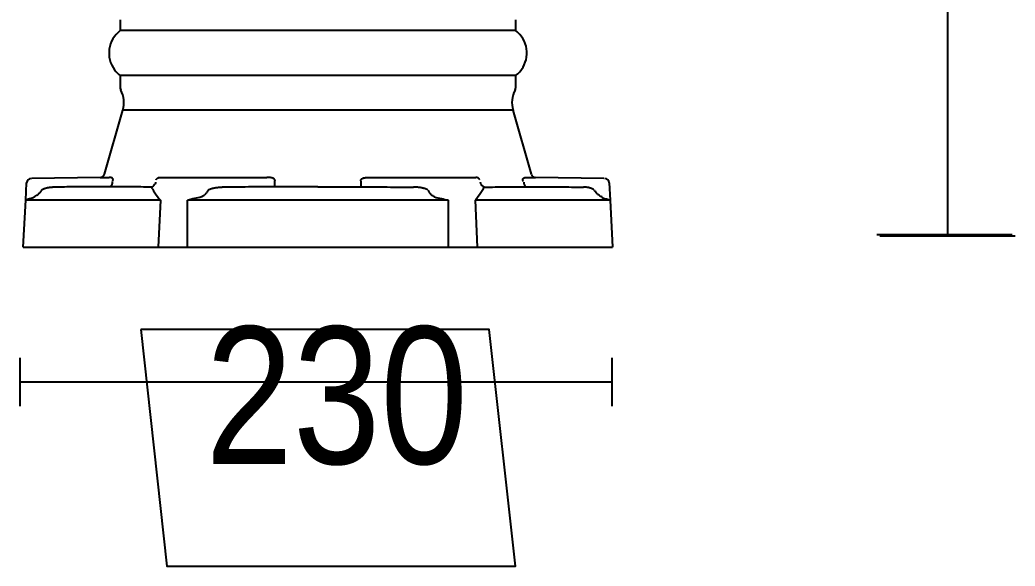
# Model space of a CAD drawing. Extents: x 0 to 64, y 0 to 337.
# Drawn here: x 0.3 to 59.2, y 0 to 32.4 of the extents above; entities that cross this region are included whole.
import ezdxf

# ---------------------------------------------------------------- set-up
doc = ezdxf.new("R2010")
doc.units = 0
doc.layers.add('LIVELLO_1', color=160, linetype='Continuous')
doc.styles.add('STD', font='txt')

# ---------------------------------------------------------------- blocks, each defined once
blk = doc.blocks.new('AI9-BLK1')
at = {"layer": 'LIVELLO_1', "color": 7}
for p, q in [((23.183, 9.004), (23.183, -148.892)), ((-25.767, -136.094), (-25.767, -136.721)), ((-2.374, -136.094), (-2.374, -136.721)), ((-2.374, -136.721), (-25.767, -136.721)), ((-2.374, -139.393), (-25.767, -139.393)), ((-25.767, -139.393), (-25.767, -140.126)), ((-2.374, -139.393), (-2.374, -140.126)), ((-26.698, -145.218), (-25.616, -141.434)), ((-2.524, -141.434), (-25.616, -141.434)), ((-1.441, -145.218), (-2.524, -141.434)), ((-26.951, -145.41), (-30.996, -145.479)), ((-26.951, -145.41), (-26.424, -145.41)), ((-23.404, -145.41), (-17.091, -145.41)), ((-11.05, -145.41), (-4.735, -145.41)), ((-1.715, -145.41), (-1.188, -145.41)), ((2.854, -145.479), (-1.188, -145.41)), ((-31.363, -146.76), (-31.308, -145.735)), ((-16.631, -145.66), (-16.631, -145.973)), ((-11.509, -145.973), (-11.509, -145.66)), ((3.169, -145.735), (3.224, -146.76)), ((-31.508, -149.549), (-31.363, -146.76)), ((-23.396, -146.76), (-31.363, -146.76)), ((-23.396, -146.76), (-23.522, -149.549)), ((-14.069, -146.76), (-21.789, -146.76)), ((-21.789, -149.549), (-21.789, -146.76)), ((-6.355, -146.76), (-14.069, -146.76)), ((-6.355, -146.76), (-6.355, -149.549)), ((-4.619, -149.549), (-4.742, -146.76)), ((3.224, -146.76), (-4.742, -146.76)), ((3.224, -146.76), (3.369, -149.549)), ((19.003, -148.789), (27.014, -148.789)), ((19.176, -148.878), (27.188, -148.878)), ((-31.508, -149.549), (-14.069, -149.549)), ((-14.069, -149.549), (3.369, -149.549)), ((-31.707, -156.096), (-31.707, -158.961)), ((3.331, -156.096), (3.331, -158.961)), ((3.331, -157.53), (-31.707, -157.53))]:
    blk.add_line(p, q, dxfattribs=at)
for points in [[(-23.877, -145.989), (-23.91, -145.989), (-23.939, -145.989)], [(-4.262, -145.989), (-4.232, -145.989), (-4.201, -145.989)]]:
    blk.add_lwpolyline(points, dxfattribs=at)
blk.add_lwpolyline([(-24.557, -154.419), (-23.009, -168.416), (-2.383, -168.416), (-3.93, -154.419)], close=True, dxfattribs=at)
for points, knots in [([(-25.767, -136.721), (-26.503, -137.271), (-26.653, -138.318), (-26.1, -139.055), (-26.005, -139.181), (-25.892, -139.297), (-25.767, -139.393)], [0, 0, 0, 0, 1, 1, 1, 2, 2, 2, 2]), ([(-2.374, -139.393), (-1.635, -138.838), (-1.486, -137.788), (-2.039, -137.051), (-2.134, -136.927), (-2.246, -136.815), (-2.374, -136.721)], [0, 0, 0, 0, 1, 1, 1, 2, 2, 2, 2]), ([(-26.234, -145.66), (-26.225, -145.644), (-26.217, -145.63), (-26.207, -145.616), (-26.203, -145.6), (-26.198, -145.587), (-26.196, -145.572), (-26.194, -145.561), (-26.196, -145.552), (-26.196, -145.54), (-26.196, -145.529), (-26.2, -145.518), (-26.203, -145.508), (-26.205, -145.506), (-26.207, -145.499), (-26.211, -145.495), (-26.213, -145.49), (-26.217, -145.484), (-26.22, -145.479), (-26.225, -145.476), (-26.229, -145.47), (-26.234, -145.465), (-26.236, -145.46), (-26.241, -145.458), (-26.248, -145.454), (-26.253, -145.451), (-26.257, -145.447), (-26.264, -145.445), (-26.267, -145.442), (-26.274, -145.438), (-26.28, -145.438), (-26.288, -145.431), (-26.298, -145.429), (-26.305, -145.426), (-26.318, -145.424), (-26.328, -145.419), (-26.337, -145.419), (-26.351, -145.414), (-26.362, -145.414), (-26.378, -145.414), (-26.394, -145.41), (-26.409, -145.41), (-26.424, -145.41)], [0, 0, 0, 0, 1, 1, 1, 2, 2, 2, 3, 3, 3, 4, 4, 4, 5, 5, 5, 6, 6, 6, 7, 7, 7, 8, 8, 8, 9, 9, 9, 10, 10, 10, 11, 11, 11, 12, 12, 12, 13, 13, 13, 14, 14, 14, 14]), ([(-23.646, -145.554), (-23.641, -145.541), (-23.634, -145.529), (-23.624, -145.518), (-23.617, -145.508), (-23.608, -145.499), (-23.599, -145.49), (-23.594, -145.479), (-23.585, -145.476), (-23.578, -145.47), (-23.57, -145.463), (-23.564, -145.458), (-23.557, -145.451), (-23.549, -145.451), (-23.544, -145.447), (-23.54, -145.445), (-23.535, -145.442), (-23.529, -145.438), (-23.526, -145.435), (-23.519, -145.431), (-23.511, -145.429), (-23.502, -145.426), (-23.493, -145.424), (-23.482, -145.419), (-23.475, -145.419), (-23.464, -145.417), (-23.453, -145.414), (-23.442, -145.414), (-23.431, -145.41), (-23.415, -145.41), (-23.404, -145.41)], [0, 0, 0, 0, 1, 1, 1, 2, 2, 2, 3, 3, 3, 4, 4, 4, 5, 5, 5, 6, 6, 6, 7, 7, 7, 8, 8, 8, 9, 9, 9, 10, 10, 10, 10]), ([(-16.631, -145.66), (-16.624, -145.644), (-16.613, -145.628), (-16.611, -145.612), (-16.607, -145.6), (-16.607, -145.582), (-16.613, -145.566), (-16.616, -145.554), (-16.624, -145.545), (-16.631, -145.536), (-16.637, -145.527), (-16.645, -145.518), (-16.653, -145.508), (-16.66, -145.506), (-16.669, -145.499), (-16.675, -145.495), (-16.684, -145.49), (-16.691, -145.484), (-16.699, -145.479), (-16.711, -145.476), (-16.72, -145.47), (-16.729, -145.465), (-16.74, -145.46), (-16.747, -145.458), (-16.758, -145.454), (-16.769, -145.451), (-16.78, -145.447), (-16.793, -145.445), (-16.802, -145.442), (-16.813, -145.438), (-16.824, -145.438), (-16.842, -145.431), (-16.859, -145.429), (-16.878, -145.426), (-16.893, -145.424), (-16.913, -145.419), (-16.93, -145.419), (-16.956, -145.414), (-16.982, -145.414), (-17.006, -145.414), (-17.037, -145.41), (-17.062, -145.41), (-17.091, -145.41)], [0, 0, 0, 0, 1, 1, 1, 2, 2, 2, 3, 3, 3, 4, 4, 4, 5, 5, 5, 6, 6, 6, 7, 7, 7, 8, 8, 8, 9, 9, 9, 10, 10, 10, 11, 11, 11, 12, 12, 12, 13, 13, 13, 14, 14, 14, 14]), ([(-11.509, -145.66), (-11.516, -145.644), (-11.526, -145.628), (-11.53, -145.612), (-11.532, -145.6), (-11.532, -145.582), (-11.526, -145.566), (-11.523, -145.554), (-11.516, -145.545), (-11.509, -145.536), (-11.503, -145.527), (-11.495, -145.518), (-11.486, -145.508), (-11.479, -145.506), (-11.47, -145.499), (-11.465, -145.495), (-11.457, -145.49), (-11.448, -145.484), (-11.441, -145.479), (-11.429, -145.476), (-11.42, -145.47), (-11.41, -145.465), (-11.401, -145.46), (-11.392, -145.458), (-11.381, -145.454), (-11.37, -145.451), (-11.361, -145.447), (-11.35, -145.445), (-11.337, -145.442), (-11.326, -145.438), (-11.316, -145.438), (-11.299, -145.431), (-11.281, -145.429), (-11.264, -145.426), (-11.246, -145.424), (-11.228, -145.419), (-11.21, -145.419), (-11.182, -145.414), (-11.157, -145.414), (-11.134, -145.414), (-11.104, -145.41), (-11.077, -145.41), (-11.05, -145.41)], [0, 0, 0, 0, 1, 1, 1, 2, 2, 2, 3, 3, 3, 4, 4, 4, 5, 5, 5, 6, 6, 6, 7, 7, 7, 8, 8, 8, 9, 9, 9, 10, 10, 10, 11, 11, 11, 12, 12, 12, 13, 13, 13, 14, 14, 14, 14]), ([(-4.494, -145.554), (-4.499, -145.541), (-4.506, -145.529), (-4.515, -145.518), (-4.522, -145.508), (-4.532, -145.499), (-4.541, -145.49), (-4.546, -145.479), (-4.555, -145.476), (-4.562, -145.47), (-4.57, -145.463), (-4.575, -145.458), (-4.582, -145.451), (-4.59, -145.451), (-4.595, -145.447), (-4.599, -145.445), (-4.604, -145.442), (-4.61, -145.438), (-4.614, -145.435), (-4.621, -145.431), (-4.63, -145.429), (-4.638, -145.426), (-4.648, -145.424), (-4.657, -145.419), (-4.664, -145.419), (-4.675, -145.417), (-4.687, -145.414), (-4.697, -145.414), (-4.711, -145.41), (-4.725, -145.41), (-4.735, -145.41)], [0, 0, 0, 0, 1, 1, 1, 2, 2, 2, 3, 3, 3, 4, 4, 4, 5, 5, 5, 6, 6, 6, 7, 7, 7, 8, 8, 8, 9, 9, 9, 10, 10, 10, 10]), ([(-1.904, -145.66), (-1.914, -145.644), (-1.923, -145.63), (-1.932, -145.616), (-1.937, -145.6), (-1.941, -145.587), (-1.943, -145.572), (-1.944, -145.561), (-1.944, -145.552), (-1.943, -145.54), (-1.943, -145.529), (-1.939, -145.518), (-1.935, -145.508), (-1.935, -145.506), (-1.932, -145.499), (-1.928, -145.495), (-1.926, -145.49), (-1.923, -145.484), (-1.919, -145.479), (-1.914, -145.476), (-1.912, -145.47), (-1.904, -145.465), (-1.903, -145.46), (-1.897, -145.458), (-1.892, -145.454), (-1.887, -145.451), (-1.883, -145.447), (-1.875, -145.445), (-1.872, -145.442), (-1.864, -145.438), (-1.859, -145.438), (-1.852, -145.431), (-1.841, -145.429), (-1.833, -145.426), (-1.821, -145.424), (-1.816, -145.419), (-1.803, -145.419), (-1.788, -145.414), (-1.777, -145.414), (-1.76, -145.414), (-1.744, -145.41), (-1.73, -145.41), (-1.715, -145.41)], [0, 0, 0, 0, 1, 1, 1, 2, 2, 2, 3, 3, 3, 4, 4, 4, 5, 5, 5, 6, 6, 6, 7, 7, 7, 8, 8, 8, 9, 9, 9, 10, 10, 10, 11, 11, 11, 12, 12, 12, 13, 13, 13, 14, 14, 14, 14]), ([(-30.417, -146.161), (-30.395, -146.144), (-30.371, -146.122), (-30.344, -146.106), (-30.32, -146.092), (-30.295, -146.083), (-30.272, -146.074), (-30.249, -146.064), (-30.232, -146.058), (-30.21, -146.051), (-30.19, -146.046), (-30.169, -146.041), (-30.15, -146.037), (-30.124, -146.032), (-30.102, -146.025), (-30.075, -146.016), (-30.051, -146.014), (-30.027, -146.01), (-30.004, -146.008), (-29.97, -146.002), (-29.933, -145.998), (-29.9, -145.996), (-29.859, -145.993), (-29.82, -145.993), (-29.782, -145.989)], [0, 0, 0, 0, 1, 1, 1, 2, 2, 2, 3, 3, 3, 4, 4, 4, 5, 5, 5, 6, 6, 6, 7, 7, 7, 8, 8, 8, 8]), ([(-26.378, -145.973), (-26.597, -145.97), (-26.815, -145.97), (-27.031, -145.973), (-27.031, -145.973), (-27.712, -145.973), (-27.712, -145.973), (-28.021, -145.973), (-28.332, -145.98), (-28.64, -145.98), (-29.022, -145.982), (-29.402, -145.985), (-29.782, -145.989)], [0, 0, 0, 0, 1, 1, 1, 2, 2, 2, 3, 3, 3, 4, 4, 4, 4]), ([(-26.246, -145.692), (-26.248, -145.717), (-26.25, -145.746), (-26.253, -145.77), (-26.257, -145.797), (-26.264, -145.822), (-26.274, -145.843), (-26.284, -145.87), (-26.298, -145.893), (-26.313, -145.913), (-26.333, -145.934), (-26.356, -145.955), (-26.378, -145.973)], [0, 0, 0, 0, 1, 1, 1, 2, 2, 2, 3, 3, 3, 4, 4, 4, 4]), ([(-23.939, -145.989), (-24.346, -145.982), (-24.754, -145.98), (-25.16, -145.976), (-25.566, -145.973), (-25.972, -145.973), (-26.378, -145.973)], [0, 0, 0, 0, 1, 1, 1, 2, 2, 2, 2]), ([(-23.698, -145.788), (-23.722, -145.824), (-23.746, -145.858), (-23.775, -145.891), (-23.808, -145.925), (-23.849, -145.955), (-23.886, -145.982)], [0, 0, 0, 0, 1, 1, 1, 2, 2, 2, 2]), ([(-23.87, -146.092), (-23.872, -146.078), (-23.875, -146.058), (-23.875, -146.044), (-23.879, -146.028), (-23.879, -146.008), (-23.877, -145.989)], [0, 0, 0, 0, 1, 1, 1, 2, 2, 2, 2]), ([(-23.673, -145.692), (-23.679, -145.706), (-23.682, -145.724), (-23.688, -145.74), (-23.691, -145.755), (-23.693, -145.77), (-23.698, -145.788)], [0, 0, 0, 0, 1, 1, 1, 2, 2, 2, 2]), ([(-20.573, -146.161), (-20.539, -146.14), (-20.509, -146.122), (-20.473, -146.106), (-20.444, -146.092), (-20.412, -146.079), (-20.377, -146.071), (-20.351, -146.064), (-20.326, -146.058), (-20.301, -146.051), (-20.273, -146.046), (-20.246, -146.041), (-20.221, -146.037), (-20.188, -146.032), (-20.157, -146.025), (-20.122, -146.016), (-20.089, -146.014), (-20.056, -146.01), (-20.022, -146.008), (-19.976, -146.002), (-19.929, -145.998), (-19.882, -145.996), (-19.831, -145.993), (-19.778, -145.993), (-19.728, -145.989)], [0, 0, 0, 0, 1, 1, 1, 2, 2, 2, 3, 3, 3, 4, 4, 4, 5, 5, 5, 6, 6, 6, 7, 7, 7, 8, 8, 8, 8]), ([(-16.631, -145.973), (-17.147, -145.976), (-17.662, -145.98), (-18.179, -145.982), (-18.694, -145.982), (-19.209, -145.989), (-19.728, -145.989)], [0, 0, 0, 0, 1, 1, 1, 2, 2, 2, 2]), ([(-14.069, -145.97), (-14.069, -145.97), (-14.069, -145.97), (-14.069, -145.97), (-14.069, -145.97), (-14.071, -145.97), (-14.071, -145.97), (-14.071, -145.97), (-14.073, -145.97), (-14.073, -145.97), (-14.073, -145.97), (-14.076, -145.97), (-14.076, -145.97), (-14.076, -145.97), (-14.081, -145.97), (-14.081, -145.97), (-14.081, -145.97), (-14.083, -145.97), (-14.083, -145.97), (-14.083, -145.97), (-14.086, -145.97), (-14.086, -145.97), (-14.086, -145.97), (-14.088, -145.97), (-14.088, -145.97), (-14.088, -145.97), (-14.092, -145.97), (-14.092, -145.97), (-14.092, -145.97), (-14.099, -145.97), (-14.099, -145.97), (-14.099, -145.97), (-14.104, -145.97), (-14.104, -145.97), (-14.104, -145.97), (-14.107, -145.97), (-14.107, -145.97), (-14.107, -145.97), (-14.115, -145.97), (-14.115, -145.97), (-14.115, -145.97), (-14.119, -145.97), (-14.119, -145.97), (-14.119, -145.97), (-14.124, -145.97), (-14.124, -145.97), (-14.124, -145.97), (-14.13, -145.97), (-14.13, -145.97), (-14.13, -145.97), (-14.139, -145.97), (-14.139, -145.97), (-14.139, -145.97), (-14.144, -145.97), (-14.144, -145.97), (-14.144, -145.97), (-14.151, -145.97), (-14.151, -145.97), (-14.151, -145.97), (-14.159, -145.97), (-14.159, -145.97), (-14.159, -145.97), (-14.164, -145.97), (-14.164, -145.97), (-14.164, -145.97), (-14.173, -145.97), (-14.173, -145.97), (-14.173, -145.97), (-14.182, -145.97), (-14.182, -145.97), (-14.182, -145.97), (-14.191, -145.97), (-14.191, -145.97), (-14.191, -145.97), (-14.199, -145.97), (-14.199, -145.97), (-14.199, -145.97), (-14.206, -145.97), (-14.206, -145.97), (-14.206, -145.97), (-14.215, -145.97), (-14.215, -145.97), (-14.215, -145.97), (-14.224, -145.97), (-14.224, -145.97), (-14.224, -145.97), (-14.235, -145.97), (-14.235, -145.97), (-14.235, -145.97), (-14.244, -145.97), (-14.244, -145.97), (-14.244, -145.97), (-14.253, -145.97), (-14.253, -145.97), (-14.253, -145.97), (-14.262, -145.97), (-14.262, -145.97), (-14.262, -145.97), (-14.275, -145.97), (-14.275, -145.97), (-14.275, -145.97), (-14.284, -145.97), (-14.284, -145.97), (-14.284, -145.97), (-14.293, -145.97), (-14.293, -145.97), (-14.293, -145.97), (-14.306, -145.97), (-14.306, -145.97), (-14.306, -145.97), (-14.317, -145.97), (-14.317, -145.97), (-14.317, -145.97), (-14.328, -145.97), (-14.328, -145.97), (-14.328, -145.97), (-14.337, -145.97), (-14.337, -145.97), (-14.337, -145.97), (-14.348, -145.97), (-14.348, -145.97), (-14.348, -145.97), (-14.361, -145.97), (-14.361, -145.97), (-14.361, -145.97), (-14.37, -145.97), (-14.37, -145.97), (-14.37, -145.97), (-14.38, -145.97), (-14.38, -145.97), (-14.38, -145.97), (-14.394, -145.97), (-14.394, -145.97), (-14.394, -145.97), (-14.404, -145.97), (-14.404, -145.97), (-14.404, -145.97), (-14.417, -145.97), (-14.417, -145.97), (-14.417, -145.97), (-14.428, -145.97), (-14.428, -145.97), (-14.428, -145.97), (-14.441, -145.97), (-14.441, -145.97), (-14.441, -145.97), (-14.451, -145.97), (-14.451, -145.97), (-14.451, -145.97), (-14.466, -145.97), (-14.466, -145.97), (-14.466, -145.97), (-14.475, -145.97), (-14.475, -145.97), (-14.475, -145.97), (-14.488, -145.97), (-14.488, -145.97), (-14.488, -145.97), (-14.499, -145.97), (-14.499, -145.97), (-14.499, -145.97), (-14.51, -145.97), (-14.51, -145.97), (-14.51, -145.97), (-14.522, -145.97), (-14.522, -145.97), (-14.522, -145.97), (-14.536, -145.97), (-14.536, -145.97), (-14.536, -145.97), (-14.548, -145.97), (-14.548, -145.97), (-14.548, -145.97), (-14.561, -145.97), (-14.561, -145.97), (-14.561, -145.97), (-14.571, -145.97), (-14.571, -145.97), (-14.571, -145.97), (-14.583, -145.97), (-14.583, -145.97), (-14.583, -145.97), (-14.621, -145.97), (-14.621, -145.97), (-14.621, -145.97), (-14.659, -145.97), (-14.659, -145.97), (-14.659, -145.97), (-14.696, -145.97), (-14.696, -145.97), (-14.696, -145.97), (-14.732, -145.97), (-14.732, -145.97), (-14.732, -145.97), (-14.768, -145.97), (-14.768, -145.97), (-14.781, -145.97), (-14.792, -145.973), (-14.805, -145.973), (-14.805, -145.973), (-14.841, -145.973), (-14.841, -145.973), (-14.841, -145.973), (-14.878, -145.973), (-14.878, -145.973), (-14.878, -145.973), (-14.914, -145.973), (-14.914, -145.973), (-14.914, -145.973), (-14.946, -145.973), (-14.946, -145.973), (-14.946, -145.973), (-14.983, -145.973), (-14.983, -145.973), (-14.983, -145.973), (-15.019, -145.973), (-15.019, -145.973), (-15.019, -145.973), (-15.054, -145.973), (-15.054, -145.973), (-15.054, -145.973), (-15.088, -145.973), (-15.088, -145.973), (-15.088, -145.973), (-15.125, -145.973), (-15.125, -145.973), (-15.125, -145.973), (-15.161, -145.973), (-15.161, -145.973), (-15.161, -145.973), (-15.194, -145.973), (-15.194, -145.973), (-15.194, -145.973), (-15.232, -145.973), (-15.232, -145.973), (-15.232, -145.973), (-15.267, -145.973), (-15.267, -145.973), (-15.267, -145.973), (-15.303, -145.973), (-15.303, -145.973), (-15.303, -145.973), (-15.34, -145.973), (-15.34, -145.973), (-15.34, -145.973), (-15.374, -145.973), (-15.374, -145.973), (-15.374, -145.973), (-15.411, -145.973), (-15.411, -145.973), (-15.411, -145.973), (-15.449, -145.973), (-15.449, -145.973), (-15.449, -145.973), (-15.485, -145.973), (-15.485, -145.973), (-15.485, -145.973), (-15.523, -145.973), (-15.523, -145.973), (-15.523, -145.973), (-15.543, -145.973), (-15.543, -145.973), (-15.543, -145.973), (-15.563, -145.973), (-15.563, -145.973), (-15.563, -145.973), (-15.583, -145.973), (-15.583, -145.973), (-15.583, -145.973), (-15.605, -145.973), (-15.605, -145.973), (-15.605, -145.973), (-15.623, -145.973), (-15.623, -145.973), (-15.623, -145.973), (-15.647, -145.973), (-15.647, -145.973), (-15.647, -145.973), (-15.665, -145.973), (-15.665, -145.973), (-15.665, -145.973), (-15.687, -145.973), (-15.687, -145.973), (-15.687, -145.973), (-15.707, -145.973), (-15.707, -145.973), (-15.707, -145.973), (-15.729, -145.973), (-15.729, -145.973), (-15.729, -145.973), (-15.749, -145.973), (-15.749, -145.973), (-15.749, -145.973), (-15.77, -145.973), (-15.77, -145.973), (-15.77, -145.973), (-15.791, -145.973), (-15.791, -145.973), (-15.791, -145.973), (-15.81, -145.973), (-15.81, -145.973), (-15.81, -145.973), (-15.833, -145.973), (-15.833, -145.973), (-15.833, -145.973), (-15.854, -145.973), (-15.854, -145.973), (-15.854, -145.973), (-15.874, -145.973), (-15.874, -145.973), (-15.874, -145.973), (-15.894, -145.973), (-15.894, -145.973), (-15.894, -145.973), (-15.916, -145.973), (-15.916, -145.973), (-15.916, -145.973), (-15.934, -145.973), (-15.934, -145.973), (-15.934, -145.973), (-15.958, -145.973), (-15.958, -145.973), (-15.958, -145.973), (-15.978, -145.973), (-15.978, -145.973), (-15.978, -145.973), (-15.998, -145.973), (-15.998, -145.973), (-15.998, -145.973), (-16.018, -145.973), (-16.018, -145.973), (-16.018, -145.973), (-16.038, -145.973), (-16.038, -145.973), (-16.038, -145.973), (-16.058, -145.973), (-16.058, -145.973), (-16.058, -145.973), (-16.079, -145.973), (-16.079, -145.973), (-16.079, -145.973), (-16.098, -145.973), (-16.098, -145.973), (-16.098, -145.973), (-16.118, -145.973), (-16.118, -145.973), (-16.118, -145.973), (-16.136, -145.973), (-16.136, -145.973), (-16.136, -145.973), (-16.158, -145.973), (-16.158, -145.973), (-16.158, -145.973), (-16.176, -145.973), (-16.176, -145.973), (-16.176, -145.973), (-16.196, -145.973), (-16.196, -145.973), (-16.196, -145.973), (-16.215, -145.973), (-16.215, -145.973), (-16.215, -145.973), (-16.232, -145.973), (-16.232, -145.973), (-16.232, -145.973), (-16.253, -145.973), (-16.253, -145.973), (-16.253, -145.973), (-16.269, -145.973), (-16.269, -145.973), (-16.269, -145.973), (-16.289, -145.973), (-16.289, -145.973), (-16.289, -145.973), (-16.307, -145.973), (-16.307, -145.973), (-16.307, -145.973), (-16.324, -145.973), (-16.324, -145.973), (-16.324, -145.973), (-16.342, -145.973), (-16.342, -145.973), (-16.342, -145.973), (-16.36, -145.973), (-16.36, -145.973), (-16.36, -145.973), (-16.376, -145.973), (-16.376, -145.973), (-16.376, -145.973), (-16.395, -145.973), (-16.395, -145.973), (-16.395, -145.973), (-16.409, -145.973), (-16.409, -145.973), (-16.409, -145.973), (-16.425, -145.973), (-16.425, -145.973), (-16.425, -145.973), (-16.442, -145.973), (-16.442, -145.973), (-16.442, -145.973), (-16.456, -145.973), (-16.456, -145.973), (-16.456, -145.973), (-16.473, -145.973), (-16.473, -145.973), (-16.473, -145.973), (-16.489, -145.973), (-16.489, -145.973), (-16.489, -145.973), (-16.501, -145.973), (-16.501, -145.973), (-16.501, -145.973), (-16.517, -145.973), (-16.517, -145.973), (-16.517, -145.973), (-16.531, -145.973), (-16.531, -145.973), (-16.531, -145.973), (-16.546, -145.973), (-16.546, -145.973), (-16.546, -145.973), (-16.558, -145.973), (-16.558, -145.973), (-16.558, -145.973), (-16.571, -145.973), (-16.571, -145.973), (-16.571, -145.973), (-16.586, -145.973), (-16.586, -145.973), (-16.586, -145.973), (-16.597, -145.973), (-16.597, -145.973), (-16.597, -145.973), (-16.607, -145.973), (-16.607, -145.973), (-16.607, -145.973), (-16.618, -145.973), (-16.618, -145.973), (-16.618, -145.973), (-16.631, -145.973), (-16.631, -145.973)], [0, 0, 0, 0, 1, 1, 1, 2, 2, 2, 3, 3, 3, 4, 4, 4, 5, 5, 5, 6, 6, 6, 7, 7, 7, 8, 8, 8, 9, 9, 9, 10, 10, 10, 11, 11, 11, 12, 12, 12, 13, 13, 13, 14, 14, 14, 15, 15, 15, 16, 16, 16, 17, 17, 17, 18, 18, 18, 19, 19, 19, 20, 20, 20, 21, 21, 21, 22, 22, 22, 23, 23, 23, 24, 24, 24, 25, 25, 25, 26, 26, 26, 27, 27, 27, 28, 28, 28, 29, 29, 29, 30, 30, 30, 31, 31, 31, 32, 32, 32, 33, 33, 33, 34, 34, 34, 35, 35, 35, 36, 36, 36, 37, 37, 37, 38, 38, 38, 39, 39, 39, 40, 40, 40, 41, 41, 41, 42, 42, 42, 43, 43, 43, 44, 44, 44, 45, 45, 45, 46, 46, 46, 47, 47, 47, 48, 48, 48, 49, 49, 49, 50, 50, 50, 51, 51, 51, 52, 52, 52, 53, 53, 53, 54, 54, 54, 55, 55, 55, 56, 56, 56, 57, 57, 57, 58, 58, 58, 59, 59, 59, 60, 60, 60, 61, 61, 61, 62, 62, 62, 63, 63, 63, 64, 64, 64, 65, 65, 65, 66, 66, 66, 67, 67, 67, 68, 68, 68, 69, 69, 69, 70, 70, 70, 71, 71, 71, 72, 72, 72, 73, 73, 73, 74, 74, 74, 75, 75, 75, 76, 76, 76, 77, 77, 77, 78, 78, 78, 79, 79, 79, 80, 80, 80, 81, 81, 81, 82, 82, 82, 83, 83, 83, 84, 84, 84, 85, 85, 85, 86, 86, 86, 87, 87, 87, 88, 88, 88, 89, 89, 89, 90, 90, 90, 91, 91, 91, 92, 92, 92, 93, 93, 93, 94, 94, 94, 95, 95, 95, 96, 96, 96, 97, 97, 97, 98, 98, 98, 99, 99, 99, 100, 100, 100, 101, 101, 101, 102, 102, 102, 103, 103, 103, 104, 104, 104, 105, 105, 105, 106, 106, 106, 107, 107, 107, 108, 108, 108, 109, 109, 109, 110, 110, 110, 111, 111, 111, 112, 112, 112, 113, 113, 113, 114, 114, 114, 115, 115, 115, 116, 116, 116, 117, 117, 117, 118, 118, 118, 119, 119, 119, 120, 120, 120, 121, 121, 121, 122, 122, 122, 123, 123, 123, 124, 124, 124, 125, 125, 125, 126, 126, 126, 127, 127, 127, 128, 128, 128, 129, 129, 129, 130, 130, 130, 131, 131, 131, 132, 132, 132, 133, 133, 133, 134, 134, 134, 135, 135, 135, 136, 136, 136, 137, 137, 137, 138, 138, 138, 139, 139, 139, 140, 140, 140, 141, 141, 141, 142, 142, 142, 143, 143, 143, 144, 144, 144, 145, 145, 145, 146, 146, 146, 147, 147, 147, 147]), ([(-14.069, -145.97), (-14.069, -145.97), (-14.069, -145.97), (-14.069, -145.97), (-14.069, -145.97), (-14.068, -145.97), (-14.068, -145.97), (-14.068, -145.97), (-14.066, -145.97), (-14.066, -145.97), (-14.066, -145.97), (-14.062, -145.97), (-14.062, -145.97), (-14.062, -145.97), (-14.06, -145.97), (-14.06, -145.97), (-14.06, -145.97), (-14.059, -145.97), (-14.059, -145.97), (-14.059, -145.97), (-14.053, -145.97), (-14.053, -145.97), (-14.053, -145.97), (-14.052, -145.97), (-14.052, -145.97), (-14.052, -145.97), (-14.048, -145.97), (-14.048, -145.97), (-14.048, -145.97), (-14.043, -145.97), (-14.043, -145.97), (-14.043, -145.97), (-14.038, -145.97), (-14.038, -145.97), (-14.038, -145.97), (-14.031, -145.97), (-14.031, -145.97), (-14.031, -145.97), (-14.028, -145.97), (-14.028, -145.97), (-14.028, -145.97), (-14.021, -145.97), (-14.021, -145.97), (-14.021, -145.97), (-14.015, -145.97), (-14.015, -145.97), (-14.015, -145.97), (-14.01, -145.97), (-14.01, -145.97), (-14.01, -145.97), (-14, -145.97), (-14, -145.97), (-14, -145.97), (-13.995, -145.97), (-13.995, -145.97), (-13.995, -145.97), (-13.991, -145.97), (-13.991, -145.97), (-13.991, -145.97), (-13.982, -145.97), (-13.982, -145.97), (-13.982, -145.97), (-13.977, -145.97), (-13.977, -145.97), (-13.977, -145.97), (-13.966, -145.97), (-13.966, -145.97), (-13.966, -145.97), (-13.957, -145.97), (-13.957, -145.97), (-13.957, -145.97), (-13.95, -145.97), (-13.95, -145.97), (-13.95, -145.97), (-13.941, -145.97), (-13.941, -145.97), (-13.941, -145.97), (-13.934, -145.97), (-13.934, -145.97), (-13.934, -145.97), (-13.924, -145.97), (-13.924, -145.97), (-13.924, -145.97), (-13.915, -145.97), (-13.915, -145.97), (-13.915, -145.97), (-13.908, -145.97), (-13.908, -145.97), (-13.908, -145.97), (-13.895, -145.97), (-13.895, -145.97), (-13.895, -145.97), (-13.885, -145.97), (-13.885, -145.97), (-13.885, -145.97), (-13.877, -145.97), (-13.877, -145.97), (-13.877, -145.97), (-13.864, -145.97), (-13.864, -145.97), (-13.864, -145.97), (-13.855, -145.97), (-13.855, -145.97), (-13.855, -145.97), (-13.845, -145.97), (-13.845, -145.97), (-13.845, -145.97), (-13.833, -145.97), (-13.833, -145.97), (-13.833, -145.97), (-13.822, -145.97), (-13.822, -145.97), (-13.822, -145.97), (-13.813, -145.97), (-13.813, -145.97), (-13.813, -145.97), (-13.802, -145.97), (-13.802, -145.97), (-13.802, -145.97), (-13.795, -145.97), (-13.795, -145.97), (-13.795, -145.97), (-13.782, -145.97), (-13.782, -145.97), (-13.782, -145.97), (-13.769, -145.97), (-13.769, -145.97), (-13.769, -145.97), (-13.759, -145.97), (-13.759, -145.97), (-13.759, -145.97), (-13.746, -145.97), (-13.746, -145.97), (-13.746, -145.97), (-13.736, -145.97), (-13.736, -145.97), (-13.736, -145.97), (-13.724, -145.97), (-13.724, -145.97), (-13.724, -145.97), (-13.713, -145.97), (-13.713, -145.97), (-13.713, -145.97), (-13.698, -145.97), (-13.698, -145.97), (-13.698, -145.97), (-13.687, -145.97), (-13.687, -145.97), (-13.687, -145.97), (-13.675, -145.97), (-13.675, -145.97), (-13.675, -145.97), (-13.664, -145.97), (-13.664, -145.97), (-13.664, -145.97), (-13.651, -145.97), (-13.651, -145.97), (-13.651, -145.97), (-13.64, -145.97), (-13.64, -145.97), (-13.64, -145.97), (-13.63, -145.97), (-13.63, -145.97), (-13.63, -145.97), (-13.616, -145.97), (-13.616, -145.97), (-13.616, -145.97), (-13.606, -145.97), (-13.606, -145.97), (-13.606, -145.97), (-13.593, -145.97), (-13.593, -145.97), (-13.593, -145.97), (-13.578, -145.97), (-13.578, -145.97), (-13.578, -145.97), (-13.567, -145.97), (-13.567, -145.97), (-13.567, -145.97), (-13.557, -145.97), (-13.557, -145.97), (-13.557, -145.97), (-13.519, -145.97), (-13.519, -145.97), (-13.519, -145.97), (-13.48, -145.97), (-13.48, -145.97), (-13.48, -145.97), (-13.444, -145.97), (-13.444, -145.97), (-13.444, -145.97), (-13.408, -145.97), (-13.408, -145.97), (-13.408, -145.97), (-13.371, -145.97), (-13.371, -145.97), (-13.358, -145.97), (-13.347, -145.973), (-13.336, -145.973), (-13.336, -145.973), (-13.298, -145.973), (-13.298, -145.973), (-13.298, -145.973), (-13.264, -145.973), (-13.264, -145.973), (-13.264, -145.973), (-13.226, -145.973), (-13.226, -145.973), (-13.226, -145.973), (-13.193, -145.973), (-13.193, -145.973), (-13.193, -145.973), (-13.158, -145.973), (-13.158, -145.973), (-13.158, -145.973), (-13.12, -145.973), (-13.12, -145.973), (-13.12, -145.973), (-13.085, -145.973), (-13.085, -145.973), (-13.085, -145.973), (-13.051, -145.973), (-13.051, -145.973), (-13.051, -145.973), (-13.016, -145.973), (-13.016, -145.973), (-13.016, -145.973), (-12.978, -145.973), (-12.978, -145.973), (-12.978, -145.973), (-12.946, -145.973), (-12.946, -145.973), (-12.946, -145.973), (-12.909, -145.973), (-12.909, -145.973), (-12.909, -145.973), (-12.873, -145.973), (-12.873, -145.973), (-12.873, -145.973), (-12.838, -145.973), (-12.838, -145.973), (-12.838, -145.973), (-12.8, -145.973), (-12.8, -145.973), (-12.8, -145.973), (-12.765, -145.973), (-12.765, -145.973), (-12.765, -145.973), (-12.729, -145.973), (-12.729, -145.973), (-12.729, -145.973), (-12.691, -145.973), (-12.691, -145.973), (-12.691, -145.973), (-12.654, -145.973), (-12.654, -145.973), (-12.654, -145.973), (-12.618, -145.973), (-12.618, -145.973), (-12.618, -145.973), (-12.596, -145.973), (-12.596, -145.973), (-12.596, -145.973), (-12.576, -145.973), (-12.576, -145.973), (-12.576, -145.973), (-12.558, -145.973), (-12.558, -145.973), (-12.558, -145.973), (-12.534, -145.973), (-12.534, -145.973), (-12.534, -145.973), (-12.516, -145.973), (-12.516, -145.973), (-12.516, -145.973), (-12.495, -145.973), (-12.495, -145.973), (-12.495, -145.973), (-12.474, -145.973), (-12.474, -145.973), (-12.474, -145.973), (-12.455, -145.973), (-12.455, -145.973), (-12.455, -145.973), (-12.432, -145.973), (-12.432, -145.973), (-12.432, -145.973), (-12.41, -145.973), (-12.41, -145.973), (-12.41, -145.973), (-12.39, -145.973), (-12.39, -145.973), (-12.39, -145.973), (-12.368, -145.973), (-12.368, -145.973), (-12.368, -145.973), (-12.349, -145.973), (-12.349, -145.973), (-12.349, -145.973), (-12.328, -145.973), (-12.328, -145.973), (-12.328, -145.973), (-12.307, -145.973), (-12.307, -145.973), (-12.307, -145.973), (-12.287, -145.973), (-12.287, -145.973), (-12.287, -145.973), (-12.265, -145.973), (-12.265, -145.973), (-12.265, -145.973), (-12.247, -145.973), (-12.247, -145.973), (-12.247, -145.973), (-12.225, -145.973), (-12.225, -145.973), (-12.225, -145.973), (-12.205, -145.973), (-12.205, -145.973), (-12.205, -145.973), (-12.183, -145.973), (-12.183, -145.973), (-12.183, -145.973), (-12.163, -145.973), (-12.163, -145.973), (-12.163, -145.973), (-12.143, -145.973), (-12.143, -145.973), (-12.143, -145.973), (-12.121, -145.973), (-12.121, -145.973), (-12.121, -145.973), (-12.101, -145.973), (-12.101, -145.973), (-12.101, -145.973), (-12.083, -145.973), (-12.083, -145.973), (-12.083, -145.973), (-12.063, -145.973), (-12.063, -145.973), (-12.063, -145.973), (-12.041, -145.973), (-12.041, -145.973), (-12.041, -145.973), (-12.021, -145.973), (-12.021, -145.973), (-12.021, -145.973), (-12.003, -145.973), (-12.003, -145.973), (-12.003, -145.973), (-11.983, -145.973), (-11.983, -145.973), (-11.983, -145.973), (-11.963, -145.973), (-11.963, -145.973), (-11.963, -145.973), (-11.943, -145.973), (-11.943, -145.973), (-11.943, -145.973), (-11.925, -145.973), (-11.925, -145.973), (-11.925, -145.973), (-11.906, -145.973), (-11.906, -145.973), (-11.906, -145.973), (-11.889, -145.973), (-11.889, -145.973), (-11.889, -145.973), (-11.87, -145.973), (-11.87, -145.973), (-11.87, -145.973), (-11.85, -145.973), (-11.85, -145.973), (-11.85, -145.973), (-11.832, -145.973), (-11.832, -145.973), (-11.832, -145.973), (-11.818, -145.973), (-11.818, -145.973), (-11.818, -145.973), (-11.797, -145.973), (-11.797, -145.973), (-11.797, -145.973), (-11.781, -145.973), (-11.781, -145.973), (-11.781, -145.973), (-11.763, -145.973), (-11.763, -145.973), (-11.763, -145.973), (-11.747, -145.973), (-11.747, -145.973), (-11.747, -145.973), (-11.731, -145.973), (-11.731, -145.973), (-11.731, -145.973), (-11.714, -145.973), (-11.714, -145.973), (-11.714, -145.973), (-11.698, -145.973), (-11.698, -145.973), (-11.698, -145.973), (-11.684, -145.973), (-11.684, -145.973), (-11.684, -145.973), (-11.667, -145.973), (-11.667, -145.973), (-11.667, -145.973), (-11.65, -145.973), (-11.65, -145.973), (-11.65, -145.973), (-11.639, -145.973), (-11.639, -145.973), (-11.639, -145.973), (-11.623, -145.973), (-11.623, -145.973), (-11.623, -145.973), (-11.608, -145.973), (-11.608, -145.973), (-11.608, -145.973), (-11.594, -145.973), (-11.594, -145.973), (-11.594, -145.973), (-11.581, -145.973), (-11.581, -145.973), (-11.581, -145.973), (-11.57, -145.973), (-11.57, -145.973), (-11.57, -145.973), (-11.554, -145.973), (-11.554, -145.973), (-11.554, -145.973), (-11.543, -145.973), (-11.543, -145.973), (-11.543, -145.973), (-11.532, -145.973), (-11.532, -145.973), (-11.532, -145.973), (-11.521, -145.973), (-11.521, -145.973), (-11.521, -145.973), (-11.509, -145.973), (-11.509, -145.973)], [0, 0, 0, 0, 1, 1, 1, 2, 2, 2, 3, 3, 3, 4, 4, 4, 5, 5, 5, 6, 6, 6, 7, 7, 7, 8, 8, 8, 9, 9, 9, 10, 10, 10, 11, 11, 11, 12, 12, 12, 13, 13, 13, 14, 14, 14, 15, 15, 15, 16, 16, 16, 17, 17, 17, 18, 18, 18, 19, 19, 19, 20, 20, 20, 21, 21, 21, 22, 22, 22, 23, 23, 23, 24, 24, 24, 25, 25, 25, 26, 26, 26, 27, 27, 27, 28, 28, 28, 29, 29, 29, 30, 30, 30, 31, 31, 31, 32, 32, 32, 33, 33, 33, 34, 34, 34, 35, 35, 35, 36, 36, 36, 37, 37, 37, 38, 38, 38, 39, 39, 39, 40, 40, 40, 41, 41, 41, 42, 42, 42, 43, 43, 43, 44, 44, 44, 45, 45, 45, 46, 46, 46, 47, 47, 47, 48, 48, 48, 49, 49, 49, 50, 50, 50, 51, 51, 51, 52, 52, 52, 53, 53, 53, 54, 54, 54, 55, 55, 55, 56, 56, 56, 57, 57, 57, 58, 58, 58, 59, 59, 59, 60, 60, 60, 61, 61, 61, 62, 62, 62, 63, 63, 63, 64, 64, 64, 65, 65, 65, 66, 66, 66, 67, 67, 67, 68, 68, 68, 69, 69, 69, 70, 70, 70, 71, 71, 71, 72, 72, 72, 73, 73, 73, 74, 74, 74, 75, 75, 75, 76, 76, 76, 77, 77, 77, 78, 78, 78, 79, 79, 79, 80, 80, 80, 81, 81, 81, 82, 82, 82, 83, 83, 83, 84, 84, 84, 85, 85, 85, 86, 86, 86, 87, 87, 87, 88, 88, 88, 89, 89, 89, 90, 90, 90, 91, 91, 91, 92, 92, 92, 93, 93, 93, 94, 94, 94, 95, 95, 95, 96, 96, 96, 97, 97, 97, 98, 98, 98, 99, 99, 99, 100, 100, 100, 101, 101, 101, 102, 102, 102, 103, 103, 103, 104, 104, 104, 105, 105, 105, 106, 106, 106, 107, 107, 107, 108, 108, 108, 109, 109, 109, 110, 110, 110, 111, 111, 111, 112, 112, 112, 113, 113, 113, 114, 114, 114, 115, 115, 115, 116, 116, 116, 117, 117, 117, 118, 118, 118, 119, 119, 119, 120, 120, 120, 121, 121, 121, 122, 122, 122, 123, 123, 123, 124, 124, 124, 125, 125, 125, 126, 126, 126, 127, 127, 127, 128, 128, 128, 129, 129, 129, 130, 130, 130, 131, 131, 131, 132, 132, 132, 133, 133, 133, 134, 134, 134, 135, 135, 135, 136, 136, 136, 137, 137, 137, 138, 138, 138, 139, 139, 139, 140, 140, 140, 141, 141, 141, 142, 142, 142, 143, 143, 143, 144, 144, 144, 145, 145, 145, 146, 146, 146, 147, 147, 147, 147]), ([(-11.509, -145.973), (-10.991, -145.976), (-10.478, -145.98), (-9.964, -145.982), (-9.445, -145.982), (-8.931, -145.989), (-8.416, -145.989)], [0, 0, 0, 0, 1, 1, 1, 2, 2, 2, 2]), ([(-7.566, -146.161), (-7.601, -146.14), (-7.629, -146.122), (-7.666, -146.106), (-7.697, -146.092), (-7.728, -146.079), (-7.763, -146.071), (-7.787, -146.064), (-7.813, -146.058), (-7.841, -146.051), (-7.867, -146.046), (-7.893, -146.041), (-7.919, -146.037), (-7.954, -146.032), (-7.983, -146.025), (-8.018, -146.016), (-8.049, -146.014), (-8.082, -146.01), (-8.117, -146.008), (-8.162, -146.002), (-8.21, -145.998), (-8.257, -145.996), (-8.31, -145.993), (-8.361, -145.993), (-8.416, -145.989)], [0, 0, 0, 0, 1, 1, 1, 2, 2, 2, 3, 3, 3, 4, 4, 4, 5, 5, 5, 6, 6, 6, 7, 7, 7, 8, 8, 8, 8]), ([(-4.466, -145.692), (-4.461, -145.706), (-4.459, -145.724), (-4.456, -145.74), (-4.447, -145.755), (-4.446, -145.77), (-4.44, -145.788)], [0, 0, 0, 0, 1, 1, 1, 2, 2, 2, 2]), ([(-4.44, -145.788), (-4.417, -145.824), (-4.393, -145.858), (-4.364, -145.891), (-4.333, -145.925), (-4.289, -145.955), (-4.253, -145.982)], [0, 0, 0, 0, 1, 1, 1, 2, 2, 2, 2]), ([(-4.272, -146.092), (-4.268, -146.078), (-4.265, -146.058), (-4.265, -146.044), (-4.26, -146.028), (-4.262, -146.008), (-4.262, -145.989)], [0, 0, 0, 0, 1, 1, 1, 2, 2, 2, 2]), ([(-4.201, -145.989), (-3.793, -145.982), (-3.387, -145.98), (-2.98, -145.976), (-2.574, -145.973), (-2.168, -145.973), (-1.76, -145.973)], [0, 0, 0, 0, 1, 1, 1, 2, 2, 2, 2]), ([(-1.894, -145.692), (-1.894, -145.717), (-1.89, -145.746), (-1.887, -145.77), (-1.883, -145.797), (-1.875, -145.822), (-1.866, -145.843), (-1.856, -145.87), (-1.841, -145.893), (-1.826, -145.913), (-1.807, -145.934), (-1.783, -145.955), (-1.76, -145.973)], [0, 0, 0, 0, 1, 1, 1, 2, 2, 2, 3, 3, 3, 4, 4, 4, 4]), ([(-1.76, -145.973), (-1.543, -145.97), (-1.324, -145.97), (-1.108, -145.973), (-1.108, -145.973), (-0.427, -145.973), (-0.427, -145.973), (-0.118, -145.973), (0.193, -145.98), (0.5, -145.98), (0.88, -145.982), (1.261, -145.985), (1.643, -145.989)], [0, 0, 0, 0, 1, 1, 1, 2, 2, 2, 3, 3, 3, 4, 4, 4, 4]), ([(2.276, -146.161), (2.256, -146.144), (2.232, -146.122), (2.205, -146.106), (2.182, -146.092), (2.156, -146.083), (2.13, -146.074), (2.111, -146.064), (2.092, -146.058), (2.071, -146.051), (2.05, -146.046), (2.031, -146.041), (2.01, -146.037), (1.985, -146.032), (1.963, -146.025), (1.936, -146.016), (1.912, -146.014), (1.889, -146.01), (1.865, -146.008), (1.828, -146.002), (1.794, -145.998), (1.759, -145.996), (1.719, -145.993), (1.681, -145.993), (1.643, -145.989)], [0, 0, 0, 0, 1, 1, 1, 2, 2, 2, 3, 3, 3, 4, 4, 4, 5, 5, 5, 6, 6, 6, 7, 7, 7, 8, 8, 8, 8]), ([(-30.872, -146.573), (-30.89, -146.595), (-30.906, -146.612), (-30.93, -146.627), (-30.992, -146.669), (-31.072, -146.673), (-31.147, -146.691), (-31.223, -146.709), (-31.294, -146.733), (-31.363, -146.76)], [0, 0, 0, 0, 1, 1, 1, 2, 2, 2, 3, 3, 3, 3]), ([(-30.872, -146.573), (-30.834, -146.554), (-30.796, -146.532), (-30.759, -146.511), (-30.725, -146.486), (-30.69, -146.46), (-30.655, -146.437)], [0, 0, 0, 0, 1, 1, 1, 2, 2, 2, 2]), ([(-30.417, -146.161), (-30.451, -146.215), (-30.484, -146.264), (-30.526, -146.309), (-30.564, -146.353), (-30.612, -146.394), (-30.655, -146.437)], [0, 0, 0, 0, 1, 1, 1, 2, 2, 2, 2]), ([(-23.87, -146.092), (-23.766, -146.247), (-23.664, -146.401), (-23.557, -146.55), (-23.502, -146.618), (-23.45, -146.691), (-23.396, -146.76)], [0, 0, 0, 0, 1, 1, 1, 2, 2, 2, 2]), ([(-20.964, -146.573), (-21.101, -146.602), (-21.24, -146.632), (-21.375, -146.664), (-21.516, -146.694), (-21.65, -146.73), (-21.789, -146.76)], [0, 0, 0, 0, 1, 1, 1, 2, 2, 2, 2]), ([(-20.964, -146.573), (-20.93, -146.554), (-20.895, -146.532), (-20.862, -146.511), (-20.828, -146.49), (-20.797, -146.463), (-20.768, -146.437)], [0, 0, 0, 0, 1, 1, 1, 2, 2, 2, 2]), ([(-20.573, -146.161), (-20.601, -146.209), (-20.626, -146.263), (-20.657, -146.305), (-20.692, -146.353), (-20.728, -146.394), (-20.768, -146.437)], [0, 0, 0, 0, 1, 1, 1, 2, 2, 2, 2]), ([(-7.566, -146.161), (-7.542, -146.209), (-7.515, -146.263), (-7.482, -146.305), (-7.448, -146.353), (-7.412, -146.394), (-7.374, -146.437)], [0, 0, 0, 0, 1, 1, 1, 2, 2, 2, 2]), ([(-7.175, -146.573), (-7.211, -146.554), (-7.247, -146.532), (-7.278, -146.511), (-7.311, -146.49), (-7.342, -146.463), (-7.374, -146.437)], [0, 0, 0, 0, 1, 1, 1, 2, 2, 2, 2]), ([(-7.175, -146.573), (-7.039, -146.602), (-6.9, -146.632), (-6.763, -146.664), (-6.626, -146.694), (-6.489, -146.73), (-6.355, -146.76)], [0, 0, 0, 0, 1, 1, 1, 2, 2, 2, 2]), ([(-4.272, -146.092), (-4.375, -146.247), (-4.477, -146.401), (-4.582, -146.55), (-4.637, -146.618), (-4.69, -146.691), (-4.742, -146.76)], [0, 0, 0, 0, 1, 1, 1, 2, 2, 2, 2]), ([(2.276, -146.161), (2.312, -146.215), (2.345, -146.264), (2.383, -146.309), (2.425, -146.353), (2.472, -146.394), (2.516, -146.437)], [0, 0, 0, 0, 1, 1, 1, 2, 2, 2, 2]), ([(2.731, -146.573), (2.693, -146.554), (2.656, -146.532), (2.62, -146.511), (2.583, -146.486), (2.55, -146.46), (2.516, -146.437)], [0, 0, 0, 0, 1, 1, 1, 2, 2, 2, 2]), ([(2.731, -146.573), (2.749, -146.595), (2.767, -146.612), (2.789, -146.627), (2.849, -146.669), (2.931, -146.673), (3.007, -146.691), (3.082, -146.709), (3.153, -146.733), (3.224, -146.76)], [0, 0, 0, 0, 1, 1, 1, 2, 2, 2, 3, 3, 3, 3])]:
    blk.add_open_spline(points, degree=3, knots=knots, dxfattribs=at)
for points in [[(-25.767, -140.126), (-25.767, -140.167), (-25.755, -140.212), (-25.734, -140.249)], [(-2.405, -140.249), (-2.385, -140.212), (-2.374, -140.167), (-2.374, -140.126)], [(-25.616, -141.434), (-25.502, -141.04), (-25.545, -140.613), (-25.734, -140.249)], [(-2.405, -140.249), (-2.596, -140.613), (-2.638, -141.04), (-2.524, -141.434)], [(-26.951, -145.41), (-26.835, -145.406), (-26.731, -145.326), (-26.698, -145.218)], [(-1.441, -145.218), (-1.408, -145.326), (-1.304, -145.406), (-1.188, -145.41)], [(-31.048, -145.479), (-31.188, -145.484), (-31.301, -145.593), (-31.308, -145.735)], [(3.169, -145.735), (3.162, -145.593), (3.049, -145.484), (2.909, -145.479)]]:
    blk.add_open_spline(points, degree=3, dxfattribs=at)
at = {"layer": 'LIVELLO_1', "color": 7, "insert": (-20.719, -154.244), "char_height": 8.12143, "attachment_point": 1, "style": 'STD'}
blk.add_mtext('\\fArial Narrow|b0|i0;\\H8.1214;\\C7;230', dxfattribs=at)

msp = doc.modelspace()

# ---------------------------------------------------------------- block references
at = {"layer": 'LIVELLO_1', "color": 7}
msp.add_blockref('AI9-BLK1', (32.025091, 168.446394), dxfattribs=at)

doc.saveas('drawing.dxf')
